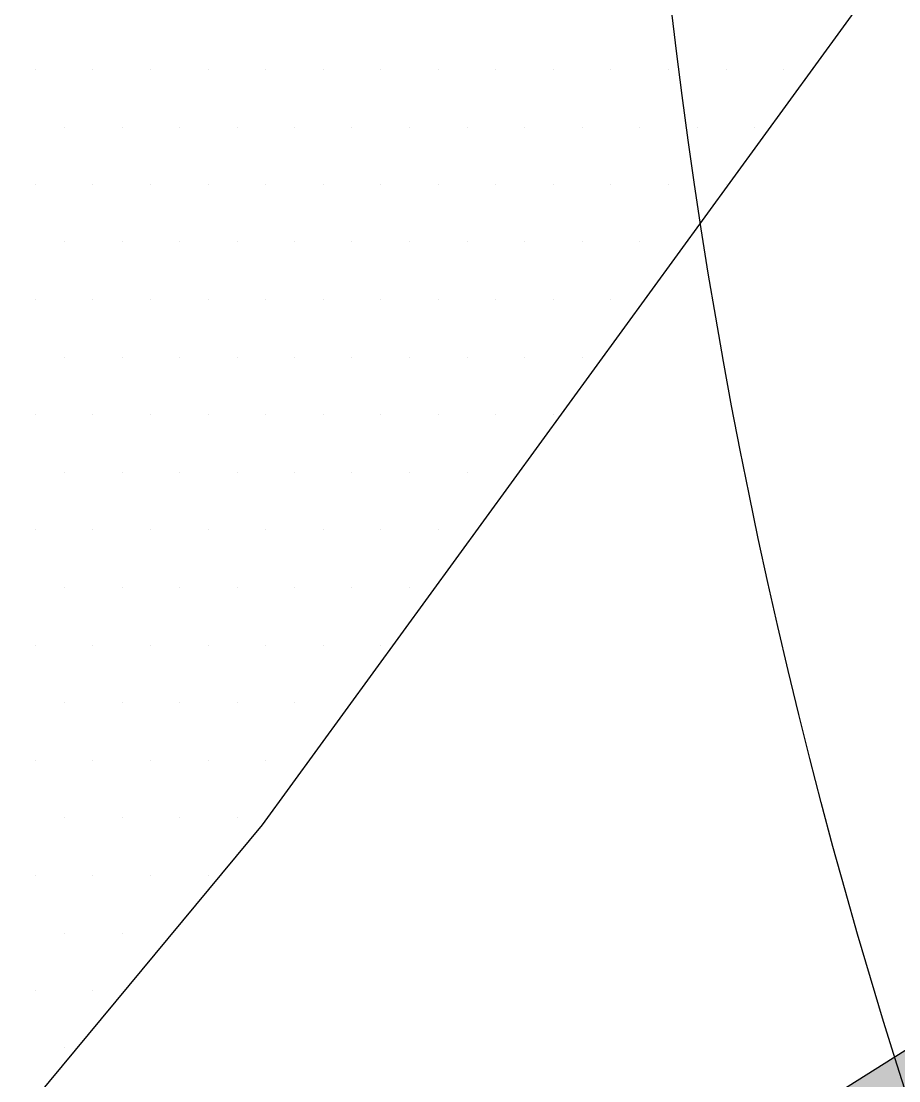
# Paper-space layout 'TOP_A1_00200_01-01-2017_MODELE' of a CAD drawing. Header units: millimetres. Extents: x -52 to 293, y -3 to 294.
# Drawn here: x -29.667 to -28.268, y 53.224 to 54.912 of the extents above; entities that cross this region are included whole.
import ezdxf

# ---------------------------------------------------------------- set-up
doc = ezdxf.new("R2010")
doc.units = ezdxf.units.MM
doc.header["$LTSCALE"] = 2
doc.linetypes.add('CACHEX2', pattern=[0.75, 0.5, -0.25])
for name, color, linetype in [('CALQUE_7', 4, 'Continuous'), ('CARTOUCHE', 7, 'Continuous'), ('rosace', 7, 'Continuous')]:
    doc.layers.add(name, color=color, linetype=linetype)

# ---------------------------------------------------------------- blocks, each defined once
blk = doc.blocks.new('A$C715108E3')
at = {"layer": 'CALQUE_7', "color": 131}
for p, q in [((-20.8904, -15.1655), (-20.8904, -15.1655)), ((-20.7993, -15.1655), (-20.7993, -15.1655)), ((-20.7073, -15.1655), (-20.7073, -15.1655)), ((-20.6153, -15.1655), (-20.6153, -15.1655)), ((-20.524, -15.1655), (-20.524, -15.1655)), ((-20.4322, -15.1655), (-20.4322, -15.1655)), ((-20.3403, -15.1655), (-20.3403, -15.1655)), ((-20.2487, -15.1655), (-20.2487, -15.1655)), ((-20.157, -15.1655), (-20.157, -15.1655)), ((-20.065, -15.1655), (-20.065, -15.1655)), ((-19.9737, -15.1655), (-19.9737, -15.1655)), ((-19.8817, -15.1655), (-19.8817, -15.1655)), ((-19.7897, -15.1655), (-19.7897, -15.1655)), ((-19.6979, -15.1655), (-19.6979, -15.1655)), ((-20.8448, -15.2579), (-20.8448, -15.2579)), ((-20.7528, -15.2579), (-20.7528, -15.2579)), ((-20.6616, -15.2579), (-20.6616, -15.2579)), ((-20.5695, -15.2579), (-20.5695, -15.2579)), ((-20.4779, -15.2579), (-20.4779, -15.2579)), ((-20.3864, -15.2579), (-20.3864, -15.2579)), ((-20.2946, -15.2579), (-20.2946, -15.2579)), ((-20.2026, -15.2579), (-20.2026, -15.2579)), ((-20.1113, -15.2579), (-20.1113, -15.2579)), ((-20.0195, -15.2579), (-20.0195, -15.2579)), ((-19.9275, -15.2579), (-19.9275, -15.2579)), ((-19.8354, -15.2579), (-19.8354, -15.2579)), ((-19.7444, -15.2579), (-19.7444, -15.2579)), ((-20.8904, -15.3493), (-20.8904, -15.3493)), ((-20.7993, -15.3493), (-20.7993, -15.3493)), ((-20.7073, -15.3493), (-20.7073, -15.3493)), ((-20.6153, -15.3493), (-20.6153, -15.3493)), ((-20.524, -15.3493), (-20.524, -15.3493)), ((-20.4322, -15.3493), (-20.4322, -15.3493)), ((-20.3403, -15.3493), (-20.3403, -15.3493)), ((-20.2487, -15.3493), (-20.2487, -15.3493)), ((-20.157, -15.3493), (-20.157, -15.3493)), ((-20.065, -15.3493), (-20.065, -15.3493)), ((-19.9737, -15.3493), (-19.9737, -15.3493)), ((-19.8817, -15.3493), (-19.8817, -15.3493)), ((-19.7897, -15.3493), (-19.7897, -15.3493)), ((-20.8448, -15.4406), (-20.8448, -15.4406)), ((-20.7528, -15.4406), (-20.7528, -15.4406)), ((-20.6616, -15.4406), (-20.6616, -15.4406)), ((-20.5695, -15.4406), (-20.5695, -15.4406)), ((-20.4779, -15.4406), (-20.4779, -15.4406)), ((-20.3864, -15.4406), (-20.3864, -15.4406)), ((-20.2946, -15.4406), (-20.2946, -15.4406)), ((-20.2026, -15.4406), (-20.2026, -15.4406)), ((-20.1113, -15.4406), (-20.1113, -15.4406)), ((-20.0195, -15.4406), (-20.0195, -15.4406)), ((-19.9275, -15.4406), (-19.9275, -15.4406)), ((-20.8904, -15.5332), (-20.8904, -15.5332)), ((-20.7993, -15.5332), (-20.7993, -15.5332)), ((-20.7073, -15.5332), (-20.7073, -15.5332)), ((-20.6153, -15.5332), (-20.6153, -15.5332)), ((-20.524, -15.5332), (-20.524, -15.5332)), ((-20.4322, -15.5332), (-20.4322, -15.5332)), ((-20.3403, -15.5332), (-20.3403, -15.5332)), ((-20.2487, -15.5332), (-20.2487, -15.5332)), ((-20.157, -15.5332), (-20.157, -15.5332)), ((-20.065, -15.5332), (-20.065, -15.5332)), ((-19.9737, -15.5332), (-19.9737, -15.5332)), ((-20.8448, -15.6246), (-20.8448, -15.6246)), ((-20.7528, -15.6246), (-20.7528, -15.6246)), ((-20.6616, -15.6246), (-20.6616, -15.6246)), ((-20.5695, -15.6246), (-20.5695, -15.6246)), ((-20.4779, -15.6246), (-20.4779, -15.6246)), ((-20.3864, -15.6246), (-20.3864, -15.6246)), ((-20.2946, -15.6246), (-20.2946, -15.6246)), ((-20.2026, -15.6246), (-20.2026, -15.6246)), ((-20.1113, -15.6246), (-20.1113, -15.6246)), ((-20.0195, -15.6246), (-20.0195, -15.6246)), ((-20.8904, -15.7159), (-20.8904, -15.7159)), ((-20.7993, -15.7159), (-20.7993, -15.7159)), ((-20.7073, -15.7159), (-20.7073, -15.7159)), ((-20.6153, -15.7159), (-20.6153, -15.7159)), ((-20.524, -15.7159), (-20.524, -15.7159)), ((-20.4322, -15.7159), (-20.4322, -15.7159)), ((-20.3403, -15.7159), (-20.3403, -15.7159)), ((-20.2487, -15.7159), (-20.2487, -15.7159)), ((-20.157, -15.7159), (-20.157, -15.7159)), ((-20.065, -15.7159), (-20.065, -15.7159)), ((-20.8448, -15.8083), (-20.8448, -15.8083)), ((-20.7528, -15.8083), (-20.7528, -15.8083)), ((-20.6616, -15.8083), (-20.6616, -15.8083)), ((-20.5695, -15.8083), (-20.5695, -15.8083)), ((-20.4779, -15.8083), (-20.4779, -15.8083)), ((-20.3864, -15.8083), (-20.3864, -15.8083)), ((-20.2946, -15.8083), (-20.2946, -15.8083)), ((-20.2026, -15.8083), (-20.2026, -15.8083)), ((-20.8904, -15.8996), (-20.8904, -15.8996)), ((-20.7993, -15.8996), (-20.7993, -15.8996)), ((-20.7073, -15.8996), (-20.7073, -15.8996)), ((-20.6153, -15.8996), (-20.6153, -15.8996)), ((-20.524, -15.8996), (-20.524, -15.8996)), ((-20.4322, -15.8996), (-20.4322, -15.8996)), ((-20.3403, -15.8996), (-20.3403, -15.8996)), ((-20.2487, -15.8996), (-20.2487, -15.8996)), ((-20.8448, -15.991), (-20.8448, -15.991)), ((-20.7528, -15.991), (-20.7528, -15.991)), ((-20.6616, -15.991), (-20.6616, -15.991)), ((-20.5695, -15.991), (-20.5695, -15.991)), ((-20.4779, -15.991), (-20.4779, -15.991)), ((-20.3864, -15.991), (-20.3864, -15.991)), ((-20.2946, -15.991), (-20.2946, -15.991)), ((-20.8904, -16.0834), (-20.8904, -16.0834)), ((-20.7993, -16.0834), (-20.7993, -16.0834)), ((-20.7073, -16.0834), (-20.7073, -16.0834)), ((-20.6153, -16.0834), (-20.6153, -16.0834)), ((-20.524, -16.0834), (-20.524, -16.0834)), ((-20.4322, -16.0834), (-20.4322, -16.0834)), ((-20.3403, -16.0834), (-20.3403, -16.0834)), ((-20.8448, -16.1747), (-20.8448, -16.1747)), ((-20.7528, -16.1747), (-20.7528, -16.1747)), ((-20.6616, -16.1747), (-20.6616, -16.1747)), ((-20.5695, -16.1747), (-20.5695, -16.1747)), ((-20.4779, -16.1747), (-20.4779, -16.1747)), ((-20.8904, -16.2673), (-20.8904, -16.2673)), ((-20.7993, -16.2673), (-20.7993, -16.2673)), ((-20.7073, -16.2673), (-20.7073, -16.2673)), ((-20.6153, -16.2673), (-20.6153, -16.2673)), ((-20.524, -16.2673), (-20.524, -16.2673)), ((-20.8448, -16.3587), (-20.8448, -16.3587)), ((-20.7528, -16.3587), (-20.7528, -16.3587)), ((-20.6616, -16.3587), (-20.6616, -16.3587)), ((-20.5695, -16.3587), (-20.5695, -16.3587)), ((-20.8904, -16.45), (-20.8904, -16.45)), ((-20.7993, -16.45), (-20.7993, -16.45)), ((-20.7073, -16.45), (-20.7073, -16.45)), ((-20.6153, -16.45), (-20.6153, -16.45)), ((-20.8448, -16.5424), (-20.8448, -16.5424)), ((-20.7528, -16.5424), (-20.7528, -16.5424)), ((-20.8904, -16.6339), (-20.8904, -16.6339)), ((-20.7993, -16.6339), (-20.7993, -16.6339)), ((-20.8448, -16.7251), (-20.8448, -16.7251))]:
    blk.add_line(p, q, dxfattribs=at)
blk.add_lwpolyline([(-13.4372, -9.6448), (-17.1584, -8.2441), (-18.0286, -7.9298), (-18.0526, -7.5674), (-19.5918, -4.1428), (-19.9715, -4.6917), (-20.3358, -5.3705), (-20.5244, -6.0493), (-18.8268, -9.8581), (-21.759, -9.5491), (-21.8471, -10.1027), (-21.9097, -10.8565), (-21.9352, -11.1957), (-19.0429, -11.5482), (-21.5982, -15.1374), (-21.3595, -15.879), (-21.1447, -16.5576), (-21.0193, -16.9601), (-20.5289, -16.3696), (-17.1333, -11.706), (-13.6302, -12.0681)], dxfattribs=at)
blk = doc.blocks.new('A$C581E6685')
at = {"layer": 'rosace'}
blk.add_hatch(color=142, dxfattribs=at).paths.add_polyline_path([(-45.3965, 37.4846), (-39.5666, 28.8703), (-39.344, 28.5414), (-39.8519, 24.2064), (-36.9477, 25.4853), (-26.3566, 30.2032), (-36.1863, 24.0789), (-38.2746, 22.2236), (-38.1337, 21.2132), (-33.6363, 11.1845), (-39.5393, 21.4709), (-40.6525, 23.2405), (-42.0615, 23.3525), (-53.1072, 18.3767), (-43.3972, 24.4856), (-40.4756, 26.2259), (-40.684, 26.8894)])
at = {"layer": 'rosace', "color": 142}
blk.add_lwpolyline([(-45.3965, 37.4846), (-39.3434, 28.5414), (-39.8519, 24.2064), (-36.9477, 25.4853), (-26.3566, 30.2032), (-36.1857, 24.0789), (-38.2739, 22.2236), (-38.1337, 21.2132), (-33.6358, 11.1845), (-39.5393, 21.4709), (-40.6518, 23.2405), (-42.0615, 23.3525), (-53.1072, 18.3767), (-43.3964, 24.4856), (-40.4756, 26.2259), (-40.6836, 26.8894)], close=True, dxfattribs=at)
at = {"layer": 'rosace', "color": 32, "linetype": 'CACHEX2', "ltscale": 1.5}
blk.add_ellipse((-38.0538, 23.8138), major_axis=(-19.0311, -3.534), ratio=0.590567, dxfattribs=at)
at = {"layer": 'rosace', "color": 32}
blk.add_ellipse((-37.6144, 23.8499), major_axis=(-13.5768, -4.2839), ratio=0.791971, dxfattribs=at)
at = {"layer": 'CARTOUCHE'}
blk.add_blockref('A$C715108E3', (-31.6739, 36.3189), dxfattribs=at)

psp = doc.layouts.new('TOP_A1_00200_01-01-2017_MODELE')

# ---------------------------------------------------------------- block references
at = {"layer": 'CARTOUCHE'}
psp.add_blockref('A$C581E6685', (22.9208, 33.6824), dxfattribs=at)

doc.saveas('drawing.dxf')
